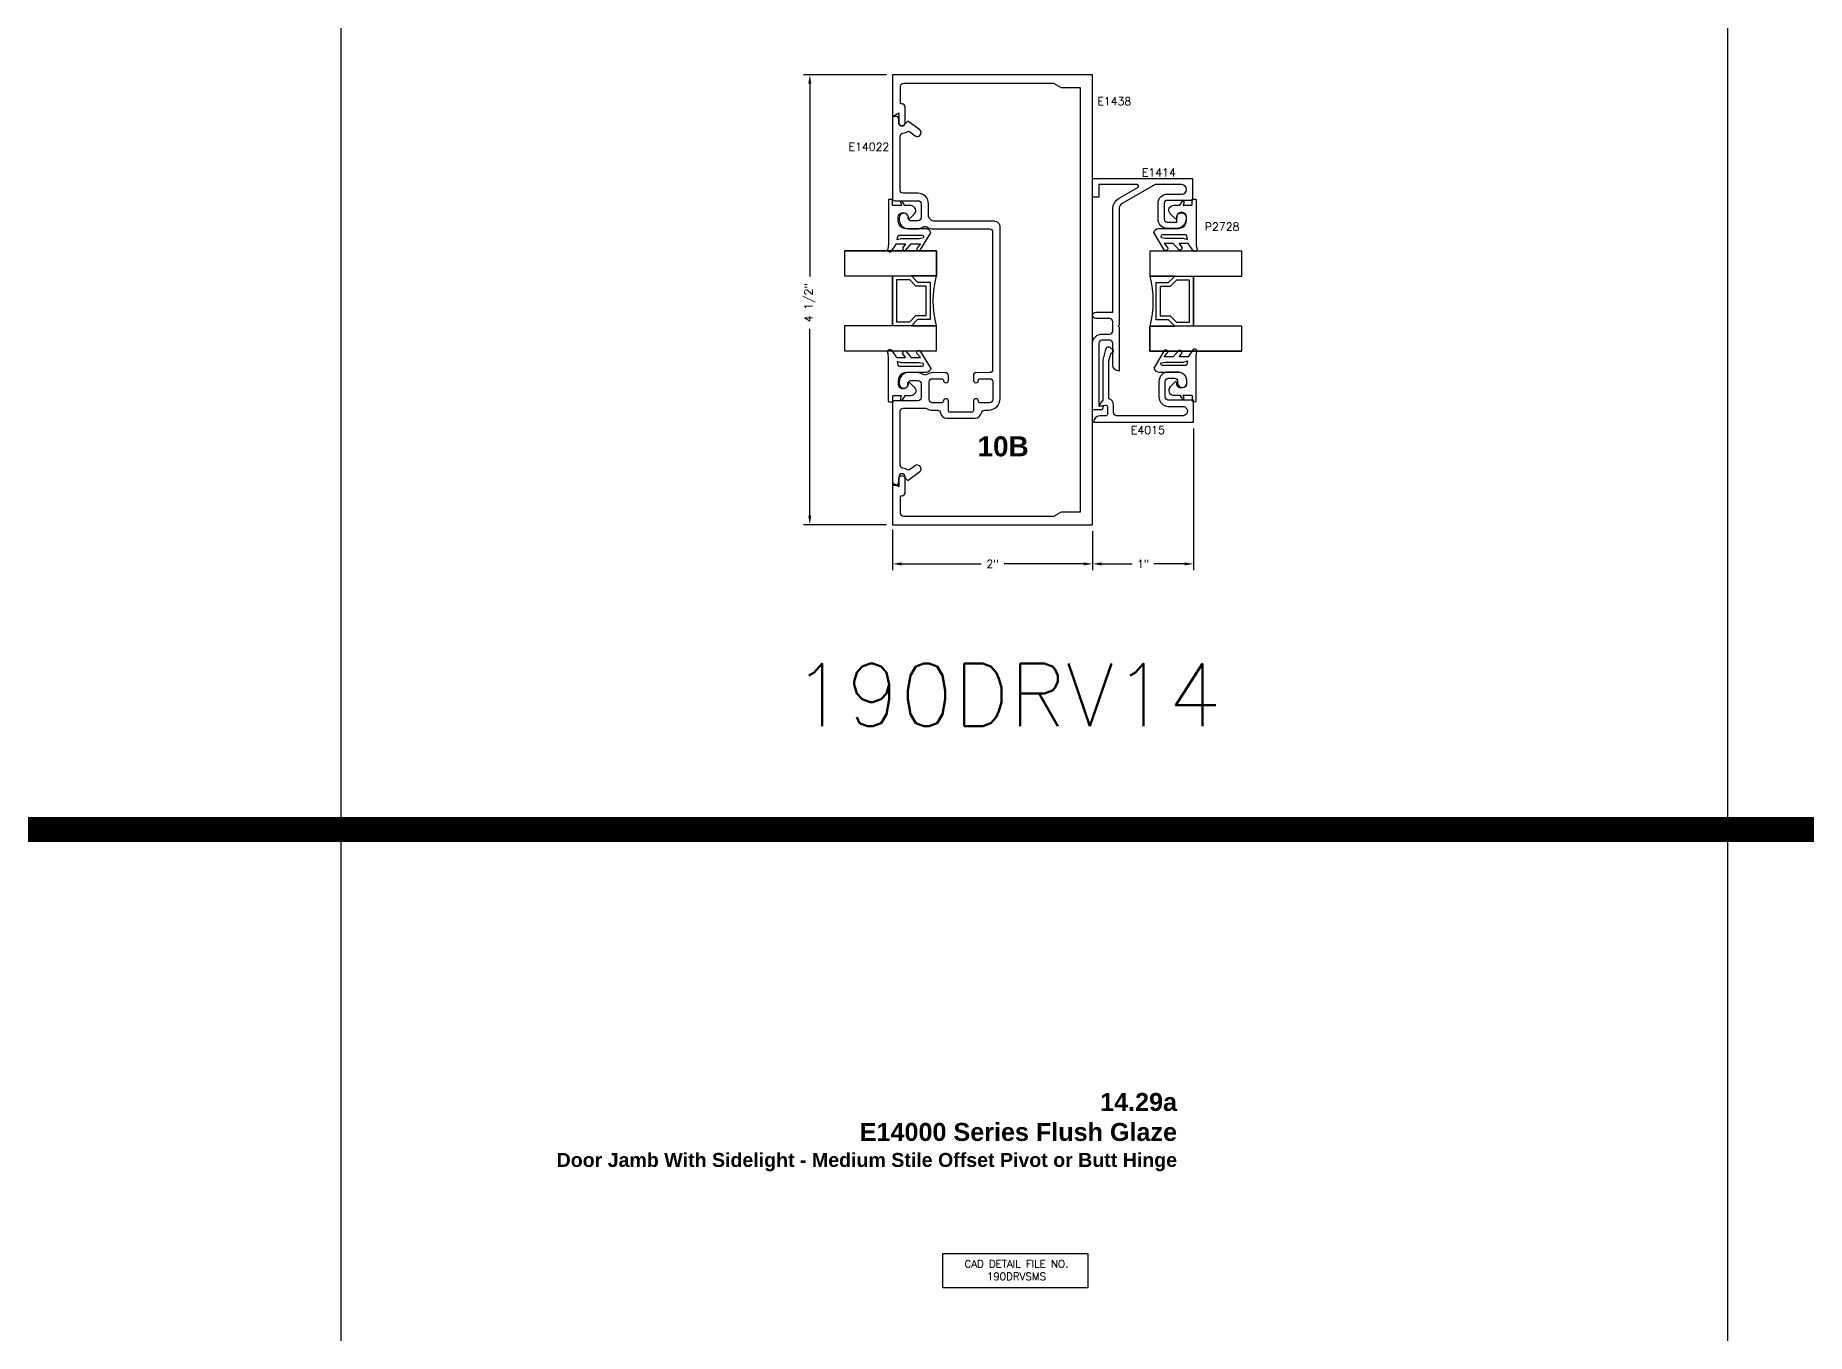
# Model space of a CAD drawing. Extents: x 0 to 139, y -24 to 89.
# Drawn here: x 80.39 to 98.1, y 46.82 to 59.81 of the extents above; entities that cross this region are included whole.
import ezdxf

# ---------------------------------------------------------------- set-up
doc = ezdxf.new("R2010")
doc.units = 0
doc.header["$MEASUREMENT"] = 0
doc.layers.get('DEFPOINTS').update_dxf_attribs({"linetype": 'CONTINUOUS'})
for name, color, linetype in [('R-ANNO-DIMS', 3, 'CONTINUOUS'), ('R-ANNO-TEXT', 6, 'CONTINUOUS'), ('R-DET1', 4, 'CONTINUOUS'), ('R-DET2', 2, 'CONTINUOUS'), ('R-OTLN', 1, 'CONTINUOUS'), ('TITLE', 7, 'CONTINUOUS')]:
    doc.layers.add(name, color=color, linetype=linetype)
doc.styles.get("Standard").update_dxf_attribs({"font": 'simplex'})
doc.dimstyles.new('1X', dxfattribs={"dimtxt": 0.08, "dimasz": 0.09, "dimexe": 0.0625, "dimexo": 0.0625, "dimgap": 0.062, "dimtad": 0, "dimdec": 5, "dimzin": 4, "dimtxsty": 'STANDARD', "dimcen": 0, "dimclrd": 256, "dimclre": 256, "dimclrt": 256, "dimazin": 3, "dimtfac": 1, "dimtdec": 5, "dimtofl": 0, "dimtmove": 0, "dimatfit": 3, "dimtolj": 1, "dimtzin": 4})

# ---------------------------------------------------------------- blocks, each defined once
blk = doc.blocks.new('*D22')
at = {"layer": 'DEFPOINTS', "color": 0}
for p in [(88.963, 59.415), (88.135, 54.915), (88.963, 54.915)]:
    blk.add_point(p, dxfattribs=at)
at = {"layer": 'R-ANNO-DIMS'}
for p, q in [((88.901, 59.415), (88.072, 59.415)), ((88.135, 59.325), (88.135, 57.398)), ((88.135, 55.005), (88.135, 56.874)), ((88.901, 54.915), (88.072, 54.915))]:
    blk.add_line(p, q, dxfattribs=at)
for points in [[(88.12, 59.325), (88.15, 59.325), (88.135, 59.415)], [(88.12, 55.005), (88.15, 55.005), (88.135, 54.915)]]:
    blk.add_solid(points, dxfattribs=at)
at = {"layer": 'R-ANNO-DIMS', "insert": (88.135, 57.136), "char_height": 0.08, "attachment_point": 5, "rotation": 90}
blk.add_mtext('\\A1;4 1/2"', dxfattribs=at)
blk = doc.blocks.new('*D23')
at = {"layer": 'DEFPOINTS', "color": 0}
for p in [(88.963, 54.929), (90.963, 54.915), (88.963, 54.523)]:
    blk.add_point(p, dxfattribs=at)
at = {"layer": 'R-ANNO-DIMS'}
for p, q in [((88.963, 54.866), (88.963, 54.46)), ((90.963, 54.852), (90.963, 54.46)), ((89.053, 54.523), (89.848, 54.523)), ((90.873, 54.523), (90.078, 54.523))]:
    blk.add_line(p, q, dxfattribs=at)
for points in [[(89.053, 54.538), (89.053, 54.508), (88.963, 54.523)], [(90.873, 54.538), (90.873, 54.508), (90.963, 54.523)]]:
    blk.add_solid(points, dxfattribs=at)
at = {"layer": 'R-ANNO-DIMS', "insert": (89.963, 54.523), "char_height": 0.08, "attachment_point": 5}
blk.add_mtext('\\A1;2"', dxfattribs=at)
blk = doc.blocks.new('*D24')
at = {"layer": 'DEFPOINTS', "color": 0}
for p in [(91.973, 55.94), (90.963, 54.915), (91.973, 54.523)]:
    blk.add_point(p, dxfattribs=at)
at = {"layer": 'R-ANNO-DIMS'}
for p, q in [((91.973, 55.878), (91.973, 54.46)), ((90.963, 54.852), (90.963, 54.46)), ((91.053, 54.523), (91.36, 54.523)), ((91.883, 54.523), (91.576, 54.523))]:
    blk.add_line(p, q, dxfattribs=at)
for points in [[(91.053, 54.538), (91.053, 54.508), (90.963, 54.523)], [(91.883, 54.538), (91.883, 54.508), (91.973, 54.523)]]:
    blk.add_solid(points, dxfattribs=at)
at = {"layer": 'R-ANNO-DIMS', "insert": (91.468, 54.523), "char_height": 0.08, "attachment_point": 5}
blk.add_mtext('\\A1;1"', dxfattribs=at)
blk = doc.blocks.new('P2728_GASKET')
at = {"layer": 'R-DET2'}
blk.add_lwpolyline([(86.461, 33.362), (86.567, 33.537, 0.301952), (86.52, 33.577), (86.32, 33.577, -0.414214), (86.24, 33.657), (86.24, 33.695, -0.388879), (86.276, 33.735), (86.292, 33.736, -0.440011), (86.336, 33.696), (86.336, 33.682, 0.668179), (86.353, 33.675), (86.401, 33.724, 0.668179), (86.366, 33.809), (86.307, 33.809), (86.279, 33.849, 0.836323), (86.264, 33.842), (86.273, 33.809), (86.189, 33.809, -0.414214), (86.183, 33.815), (86.183, 33.865, 0.414214), (86.177, 33.871), (86.149, 33.871, 0.414214), (86.143, 33.865), (86.143, 33.427, -0.083245), (86.135, 33.378), (86.135, 33.378)], format="xyb", dxfattribs=at)
blk.add_lwpolyline([(86.235, 33.499, -0.372312), (86.249, 33.512), (86.48, 33.512, -0.668179), (86.49, 33.486), (86.448, 33.478), (86.274, 33.478), (86.23, 33.465)], format="xyb", close=True, dxfattribs=at)
for points in [[(86.174, 33.352), (86.223, 33.426), (86.314, 33.426), (86.283, 33.384)], [(86.313, 33.359), (86.371, 33.426), (86.462, 33.426), (86.431, 33.388)]]:
    blk.add_lwpolyline(points, dxfattribs=at)
at = {"layer": 'R-DET2', "ltscale": 0.1}
for centre, radius, start, end in [((86.157, 33.369), 0.0237, 157.7655, 314.5007), ((86.313, 33.388), 0.0297, 188.4603, 270), ((86.446, 33.375), 0.0199, 139.7022, 319.7022)]:
    blk.add_arc(centre, radius, start, end, dxfattribs=at)

msp = doc.modelspace()

# ---------------------------------------------------------------- linework, layer by layer
at = {"layer": 'R-ANNO-TEXT'}
msp.add_lwpolyline([(89.464394, 47.6242409), (90.915874, 47.6242409), (90.915874, 47.2821781), (89.464394, 47.2821781)], close=True, dxfattribs=at)
at = {"layer": 'R-DET1'}
for points in [[(89.3225232, 58.0116548), (89.3225232, 58.1136548), (89.3225232, 58.1246548, 0.414151258), (89.2165232, 58.2306548), (89.0685232, 58.2306548, -0.4133333333), (89.0385232, 58.2606548), (89.0385232, 58.8003548, -0.3842927381), (89.0665232, 58.8311548, 0.1250270914), (89.1147232, 58.8481548, -0.3082190999), (89.1319232, 58.8476548), (89.1876232, 58.8061548, 0.6157428407), (89.2475232, 58.8362548), (89.2475232, 58.8394548, 0.2391768851), (89.2350232, 58.8643548), (89.1163232, 58.9526548), (89.0784232, 58.9147548, -0.667873573), (89.0255232, 58.9366548), (89.0255232, 58.9686548, 0.4161327233), (88.9945232, 58.9996548), (88.9635232, 58.9996548), (88.9635232, 58.1756548, 0.4142135624), (88.9835232, 58.1556548), (89.2165232, 58.1556548, -0.4161327233), (89.2475232, 58.1246548), (89.2475232, 57.9856548, -0.4129032258), (89.2165232, 57.9546548), (89.1425232, 57.9546548, -0.4142135624), (89.1225232, 57.9746548), (89.1225232, 57.9830548, 1.0118394562), (89.0295232, 57.9841548), (89.0295232, 57.9676548, 0.4139789032), (89.1225232, 57.8746548), (89.2028232, 57.8746548, 0.1438656715), (89.2703232, 57.8945548, -0.2925397147), (89.3038232, 57.8945548, 0.1430626198), (89.3713232, 57.8746548), (89.9325232, 57.8746548, -0.4161327233), (89.9635232, 57.8436548), (89.9635232, 56.4676548, -0.4129032258), (89.9325232, 56.4366548), (89.8021309, 56.4356552, 0.4142135624), (89.7711309, 56.4046552), (89.7711309, 56.3606552, 0.4142135624), (89.7961309, 56.3356552, 0.4142135624), (89.8211309, 56.3606552, -0.4142135624), (89.8361309, 56.3756552), (89.9331309, 56.3756552, -0.4142135624), (89.9641309, 56.3446552), (89.9641309, 56.1666552, -0.4142135624), (89.9331309, 56.1356552), (89.8361309, 56.1356552, -0.4142135624), (89.8211309, 56.1506552, 0.4142135624), (89.7961309, 56.1756552, 0.4142135624), (89.7711309, 56.1506552), (89.7711309, 56.0556549, -0.4142135624), (89.7561309, 56.0406549), (89.5361309, 56.0406549, -0.4142135624), (89.5211309, 56.0556549), (89.5211309, 56.1506552, 0.4142135624), (89.4961309, 56.1756552, 0.4142135624), (89.4711309, 56.1506552, -0.4142135624), (89.4561309, 56.1356552), (89.3591309, 56.1356552, -0.4142135624), (89.3281309, 56.1666552), (89.3281309, 56.3446552, -0.4142135624), (89.3591309, 56.3756552), (89.4561309, 56.3756552, -0.4142135624), (89.4711309, 56.3606552, 0.4142135624), (89.4961309, 56.3356552, 0.4142135624), (89.5211309, 56.3606552), (89.5211309, 56.4046552, 0.4142135794), (89.4901309, 56.4356552), (89.3713232, 56.4366548), (89.3713232, 56.4366548, 0.1444870806), (89.3038232, 56.4168548, -0.2925397147), (89.2703232, 56.4168548, 0.1452865705), (89.2028232, 56.4366548), (89.1225232, 56.4366548, 0.4150537634), (89.0295232, 56.3436548), (89.0295232, 56.3271548, 1.0129010917), (89.1225232, 56.3283548), (89.1225232, 56.3366548, -0.4142135624), (89.1425232, 56.3566548), (89.2165232, 56.3566548, -0.4161327233), (89.2475232, 56.3256548), (89.2475232, 56.1866548, -0.4129032258), (89.2165232, 56.1556548), (88.9835232, 56.1556548, 0.4142135624), (88.9635232, 56.1356548), (88.9635232, 55.3116548), (88.9945232, 55.3116548, 0.4129032258), (89.0255232, 55.3426548), (89.0255232, 55.3746548, -0.6690389661), (89.0784232, 55.3966548), (89.1163232, 55.3586548), (89.2350232, 55.4470548, 0.2383281561), (89.2475232, 55.4718548), (89.2475232, 55.4751548, 0.6157428407), (89.1876232, 55.5052548), (89.1319232, 55.4637548, -0.3082190999), (89.1147232, 55.4632548, 0.1213374475), (89.0665232, 55.4802548, -0.3842927381), (89.0385232, 55.5110548), (89.0385232, 56.0506548, -0.4164105801), (89.0684967, 56.0806549), (89.2851045, 56.0806549, -0.1327057146), (89.3007155, 56.0764373, 0.1327057146), (89.3591309, 56.0606552), (89.411044, 56.0606552, -0.3737096001), (89.4417396, 56.0339884, 0.3737096001), (89.5031309, 55.9806549), (89.7891309, 55.9806549, 0.3737096001), (89.8505222, 56.0339884, -0.3737096001), (89.8812179, 56.0606552), (89.9225232, 56.0606552, 0.4142135624), (90.0385232, 56.1766552), (90.0385232, 57.8896548, 0.4150009834), (89.9785232, 57.9496548), (89.3845232, 57.9496548, -0.4145170493)], [(91.7101619, 57.9405163), (91.8041619, 57.9405163), (91.8041619, 57.9943163, -0.864516129), (91.8971619, 57.9943163), (91.8971619, 57.9715163, -0.4150537634), (91.8041619, 57.8785163), (91.7101619, 57.8785163, -0.4150537634), (91.6171619, 57.9715163), (91.6171619, 58.1285163, -0.4150537634), (91.7101619, 58.2215163), (91.8541619, 58.2215163, 0.4127659574), (91.9011619, 58.2685163), (91.9011619, 58.2695163, 0.4127659574), (91.8541619, 58.3165163), (91.5871619, 58.3165163), (91.2581619, 58.1266163, 0.268052829), (91.2271619, 58.0729163), (91.2271619, 57.0395163), (91.2271619, 56.9095163), (91.2171619, 56.8995163), (91.2271619, 56.8895163), (91.2271619, 56.4515163), (91.2271619, 56.4515163, -0.4129032258), (91.1651619, 56.5135163), (91.1651619, 56.7285163, 0.4129032258), (91.1341619, 56.7595163), (91.0561619, 56.7595163, 0.4129032258), (91.0251619, 56.7285163), (91.0251619, 56.1002163), (91.0721619, 56.1085163), (91.0598619, 56.0625163), (90.9631619, 56.0625163), (90.9631619, 56.7285163, -0.4150537634), (91.0561619, 56.8215163), (91.1341619, 56.8215163, 0.4129032258), (91.1651619, 56.8525163), (91.1651619, 56.9465163, 0.4129032258), (91.1341619, 56.9775163), (90.9941619, 56.9775163, -1), (90.9941619, 57.0395163), (91.1651619, 57.0395163), (91.1651619, 58.0723163, -0.2689097707), (91.2276619, 58.1805163), (91.414544, 58.2885295, 0.7671409873), (91.4070379, 58.3165163), (91.0251619, 58.3165163), (91.0251619, 58.1915163), (90.9631619, 58.1915163), (90.9631619, 58.3785163), (91.9631619, 58.3785163), (91.9631619, 58.1595163), (91.7101619, 58.1595163, 0.4129032258), (91.6791619, 58.1285163), (91.6791619, 57.9715163, 0.4129032258), (91.7101619, 57.9405163)], [(90.9724111, 55.9418533), (90.9724111, 55.9418533), (91.9724111, 55.9418533), (91.9724111, 56.1608532), (91.7194112, 56.1608532, -0.4142135624), (91.6884112, 56.1918532), (91.6884112, 56.348853, -0.4142135624), (91.7194112, 56.379853), (91.7824112, 56.379853, -0.4142135624), (91.8134112, 56.348853), (91.8134111, 56.3323522, 0.9999956989), (91.9064111, 56.3323522), (91.9064112, 56.3488529, 0.4142105211), (91.8134112, 56.4418533), (91.7194112, 56.4418533, 0.4142105211), (91.6264112, 56.3488529), (91.6264112, 56.1918533, 0.4142105211), (91.7194112, 56.0988529), (91.8629114, 56.0988529, -1.0000028426), (91.8629114, 56.0038536), (91.2034112, 56.0038536, -0.414208088), (91.1724111, 56.0348537), (91.1724111, 56.1152541, 0.3396902866), (91.1264111, 56.1751526), (91.1264111, 56.5526912), (91.1480669, 56.6335113, 1.1793782858), (91.1519114, 56.6727849, 0.716064469), (91.0933479, 56.6688465), (91.0644111, 56.5608528), (91.0644111, 56.1549595, 0.2629058952), (91.0344111, 56.1018531), (91.0928064, 56.1121506, -0.4663072627), (91.1104111, 56.0973785), (91.1104111, 56.018853, -0.4142423189), (91.0954111, 56.0038536), (91.0344111, 56.0038536, 0.4142103702), (90.9724111, 55.9418533, 0.335481)]]:
    msp.add_lwpolyline(points, format="xyb", close=True, dxfattribs=at)
at = {"layer": 'R-DET2'}
for points in [[(88.481823, 57.6542751), (88.4818228, 57.4042751), (89.4010233, 57.4042751), (89.4010233, 57.6542751), (88.4818228, 57.6542751), (89.4010233, 57.6542751), (89.4010233, 57.4042751), (89.1510233, 57.4042751), (89.2130233, 57.3422751), (89.3380233, 57.3422751), (89.3380233, 56.9662751), (89.2130233, 56.9662751), (89.1510233, 56.9042751), (88.9630233, 56.9042751), (88.9630233, 57.4042751), (88.9630233, 56.9042751), (88.4818228, 56.9042751), (88.4818228, 56.6542751), (89.4010233, 56.6542751), (89.4010233, 56.9042751), (89.1510233, 56.9042751), (89.4010233, 56.9042751, -0.1233101835), (89.4010233, 57.4042751, 1.5690044203)], [(92.4541114, 56.6512005), (92.4541116, 56.9012005), (91.534911, 56.9012005), (91.534911, 56.6512005), (92.4541116, 56.6512005), (91.534911, 56.6512005), (91.534911, 56.9012005), (91.784911, 56.9012005), (91.722911, 56.9632005), (91.597911, 56.9632005), (91.597911, 57.3392005), (91.722911, 57.3392005), (91.784911, 57.4012005), (91.972911, 57.4012005), (91.972911, 56.9012005), (91.972911, 57.4012005), (92.4541116, 57.4012005), (92.4541116, 57.6512005), (91.534911, 57.6512005), (91.534911, 57.4012005), (91.784911, 57.4012005), (91.534911, 57.4012005, -0.1233101835), (91.534911, 56.9012005, 1.5690044203)]]:
    msp.add_lwpolyline(points, format="xyb", dxfattribs=at)
for points in [[(89.0030233, 57.3642751), (89.0030233, 56.9442751), (89.1344548, 56.9442751), (89.1964548, 57.0062751), (89.2980233, 57.0062751), (89.2980233, 57.3022751), (89.1964548, 57.3022751), (89.1344548, 57.3642751), (89.0030233, 57.3642751)], [(91.932911, 56.9412005), (91.932911, 57.3612005), (91.8014796, 57.3612005), (91.7394796, 57.2992005), (91.637911, 57.2992005), (91.637911, 57.0032005), (91.7394796, 57.0032005), (91.8014796, 56.9412005), (91.932911, 56.9412005)]]:
    msp.add_lwpolyline(points, dxfattribs=at)
at = {"layer": 'R-OTLN'}
msp.add_lwpolyline([(90.838162, 55.0402273), (90.6489289, 55.0402273), (90.5726619, 54.9968273), (89.0739619, 54.9968273, -0.4110106824), (89.0431619, 55.0278273), (89.0431619, 55.2041273), (89.0571619, 55.2041273, 0.4129032258), (89.0881619, 55.2351273), (89.0881619, 55.3945273, 1), (89.0261619, 55.3945273), (89.0261619, 55.2951273), (88.9631619, 55.3315273), (88.9631619, 54.9145273), (90.9631619, 54.9145273), (90.9631619, 59.4145273), (88.9631619, 59.4145273), (88.9631619, 58.9975273), (89.0261619, 59.0339273), (89.0261619, 58.9345273, 1), (89.0881619, 58.9345273), (89.0881619, 59.0939273, 0.4129032258), (89.0571619, 59.1249273), (89.0431619, 59.1249273), (89.0431619, 59.3012273, -0.4110106824), (89.0739619, 59.3322273), (90.5726619, 59.3322273), (90.6489289, 59.2888273), (90.8388619, 59.2888273)], format="xyb", close=True, dxfattribs=at)
at = {"layer": 'TITLE'}
for p, q in [((83.4448003, 88.8536196), (83.4448003, -9.779273)), ((97.3106003, 88.8536196), (97.3106003, -9.779273))]:
    msp.add_line(p, q, dxfattribs=at)
at = {"layer": 'TITLE', "const_width": 0.25}
msp.add_lwpolyline([(0.25, 51.8662849), (138.9080005, 51.8662849)], dxfattribs=at)

# ---------------------------------------------------------------- block references
at = {"layer": 'R-DET2'}
msp.add_blockref('P2728_GASKET', (2.7793483, 24.2979893), dxfattribs=at)
at = {"layer": 'R-DET2', "xscale": -1}
msp.add_blockref('P2728_GASKET', (178.1410995, 24.3018508), dxfattribs=at)
at = {"layer": 'R-DET2', "rotation": 180}
msp.add_blockref('P2728_GASKET', (178.1410995, 90.0185188), dxfattribs=at)
at = {"layer": 'R-DET2', "xscale": -1, "rotation": 180}
msp.add_blockref('P2728_GASKET', (2.7793483, 90.0133203), dxfattribs=at)

# ---------------------------------------------------------------- texts
at = {"layer": 'R-ANNO-TEXT', "char_height": 0.08}
for s, insert, attachment_point in [('\\A1;E1438', (91.3495455, 59.1500657), 6), ('E14022', (88.9306782, 58.6953947), 6), ('\\A1;E1414', (91.7954859, 58.4379974), 6), ('P2728', (92.0844485, 57.8963108), 4), ('\\A1;E4015', (91.6852305, 55.8622307), 6)]:
    msp.add_mtext(s, dxfattribs=dict(at, insert=insert, attachment_point=attachment_point))
at = {"layer": 'R-ANNO-TEXT'}
for s, insert, char_height, width, attachment_point in [('{\\fArial|b1|i0|c0|p34;10B}', (89.8120199, 55.7989045, 6.2106922), 0.2, 7.44, 1), ('CAD DETAIL FILE NO.\\P190DRVSMS^I', (90.2010763, 47.5586582), 0.075, 1.875, 2)]:
    msp.add_mtext(s, dxfattribs=dict(at, insert=insert, char_height=char_height, width=width, attachment_point=attachment_point))
at = {"layer": 'TITLE'}
msp.add_text('190DRV14', height=0.625, dxfattribs=at).set_placement((87.9634204, 52.900707))
at = {"layer": 'TITLE', "insert": (91.8073999, 49.2312299, 6.2106922), "char_height": 0.18, "width": 7.44, "attachment_point": 3}
msp.add_mtext('{\\fArial|b1|i0|c0|p34;14.29a\\PE14000 Series Flush Glaze\\P\\H0.7778x;Door Jamb With Sidelight - Medium Stile Offset Pivot or Butt Hinge}', dxfattribs=at)

# ---------------------------------------------------------------- dimensions: what is measured, and where the dimension line sits
at = {"layer": 'R-ANNO-DIMS', "color": 3}
dim = msp.add_linear_dim(base=(88.1349163, 54.9145273), p1=(88.9631619, 59.4145273), p2=(88.9631619, 54.9145273), angle=90, dimstyle='1X', override={"dimpost": '"'}, dxfattribs=at)
dim.commit()
dim.dimension.update_dxf_attribs({"geometry": '*D22', "text_midpoint": (88.1349163, 57.1359792), "dimtype": 160})
for base, p2, picture, middle in [((91.9726827, 54.5225521), (91.9726827, 55.9403153), '*D24', (91.4679223, 54.5225521)), ((88.9628942, 54.5225521), (88.9628942, 54.9287192), '*D23', (89.963028, 54.5225521))]:
    dim = msp.add_linear_dim(base=base, p1=(90.9631619, 54.9145273), p2=p2, dimstyle='1X', override={"dimpost": '"'}, dxfattribs=at)
    dim.commit()
    dim.dimension.update_dxf_attribs({"geometry": picture, "text_midpoint": middle})

doc.saveas('drawing.dxf')
